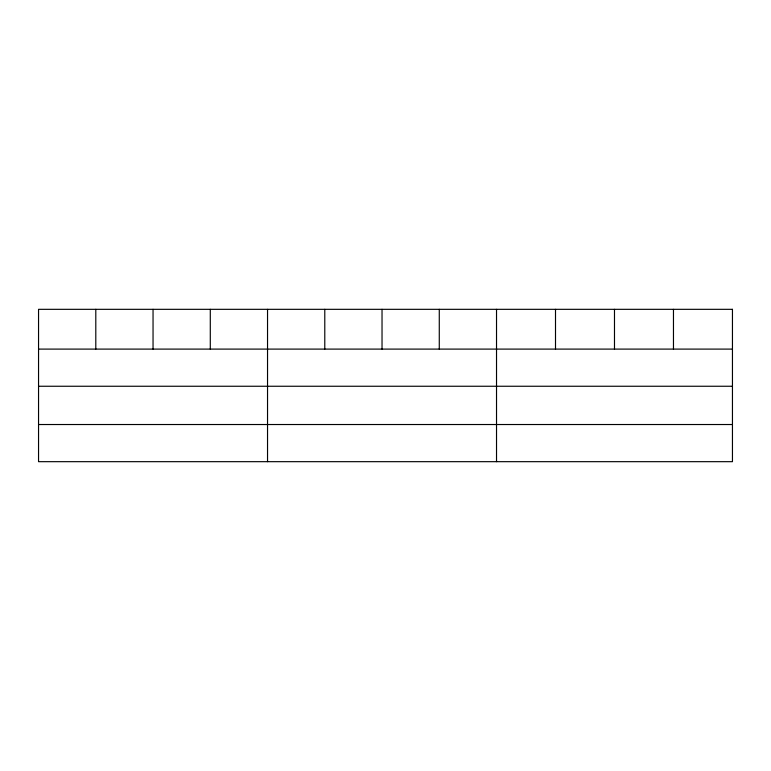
<?xml version="1.0" encoding="UTF-8"?>
<svg xmlns="http://www.w3.org/2000/svg" width="771" height="771" viewBox="0 0 771 771"><rect width="100%" height="100%" fill="white"/><g stroke="black" fill="none" stroke-linecap="round" stroke-linejoin="round"><path stroke-width="1.16" d="M38.55 349.099L732.45 349.099M38.55 386.252L732.45 386.252M38.55 424.522L732.45 424.522M673.468 309.325L673.468 349.099M614.487 309.325L614.487 349.099M555.505 309.325L555.505 349.099M496.524 309.325L496.524 461.675M439.277 309.325L439.277 349.099M382.03 309.325L382.03 349.099M324.784 309.325L324.784 349.099M267.537 309.325L267.537 461.675M210.29 309.325L210.29 349.099M153.044 309.325L153.044 349.099M95.797 309.325L95.797 349.099M732.45 309.325L38.55 309.325L38.55 461.675L732.45 461.675L732.45 309.325"/></g></svg>
